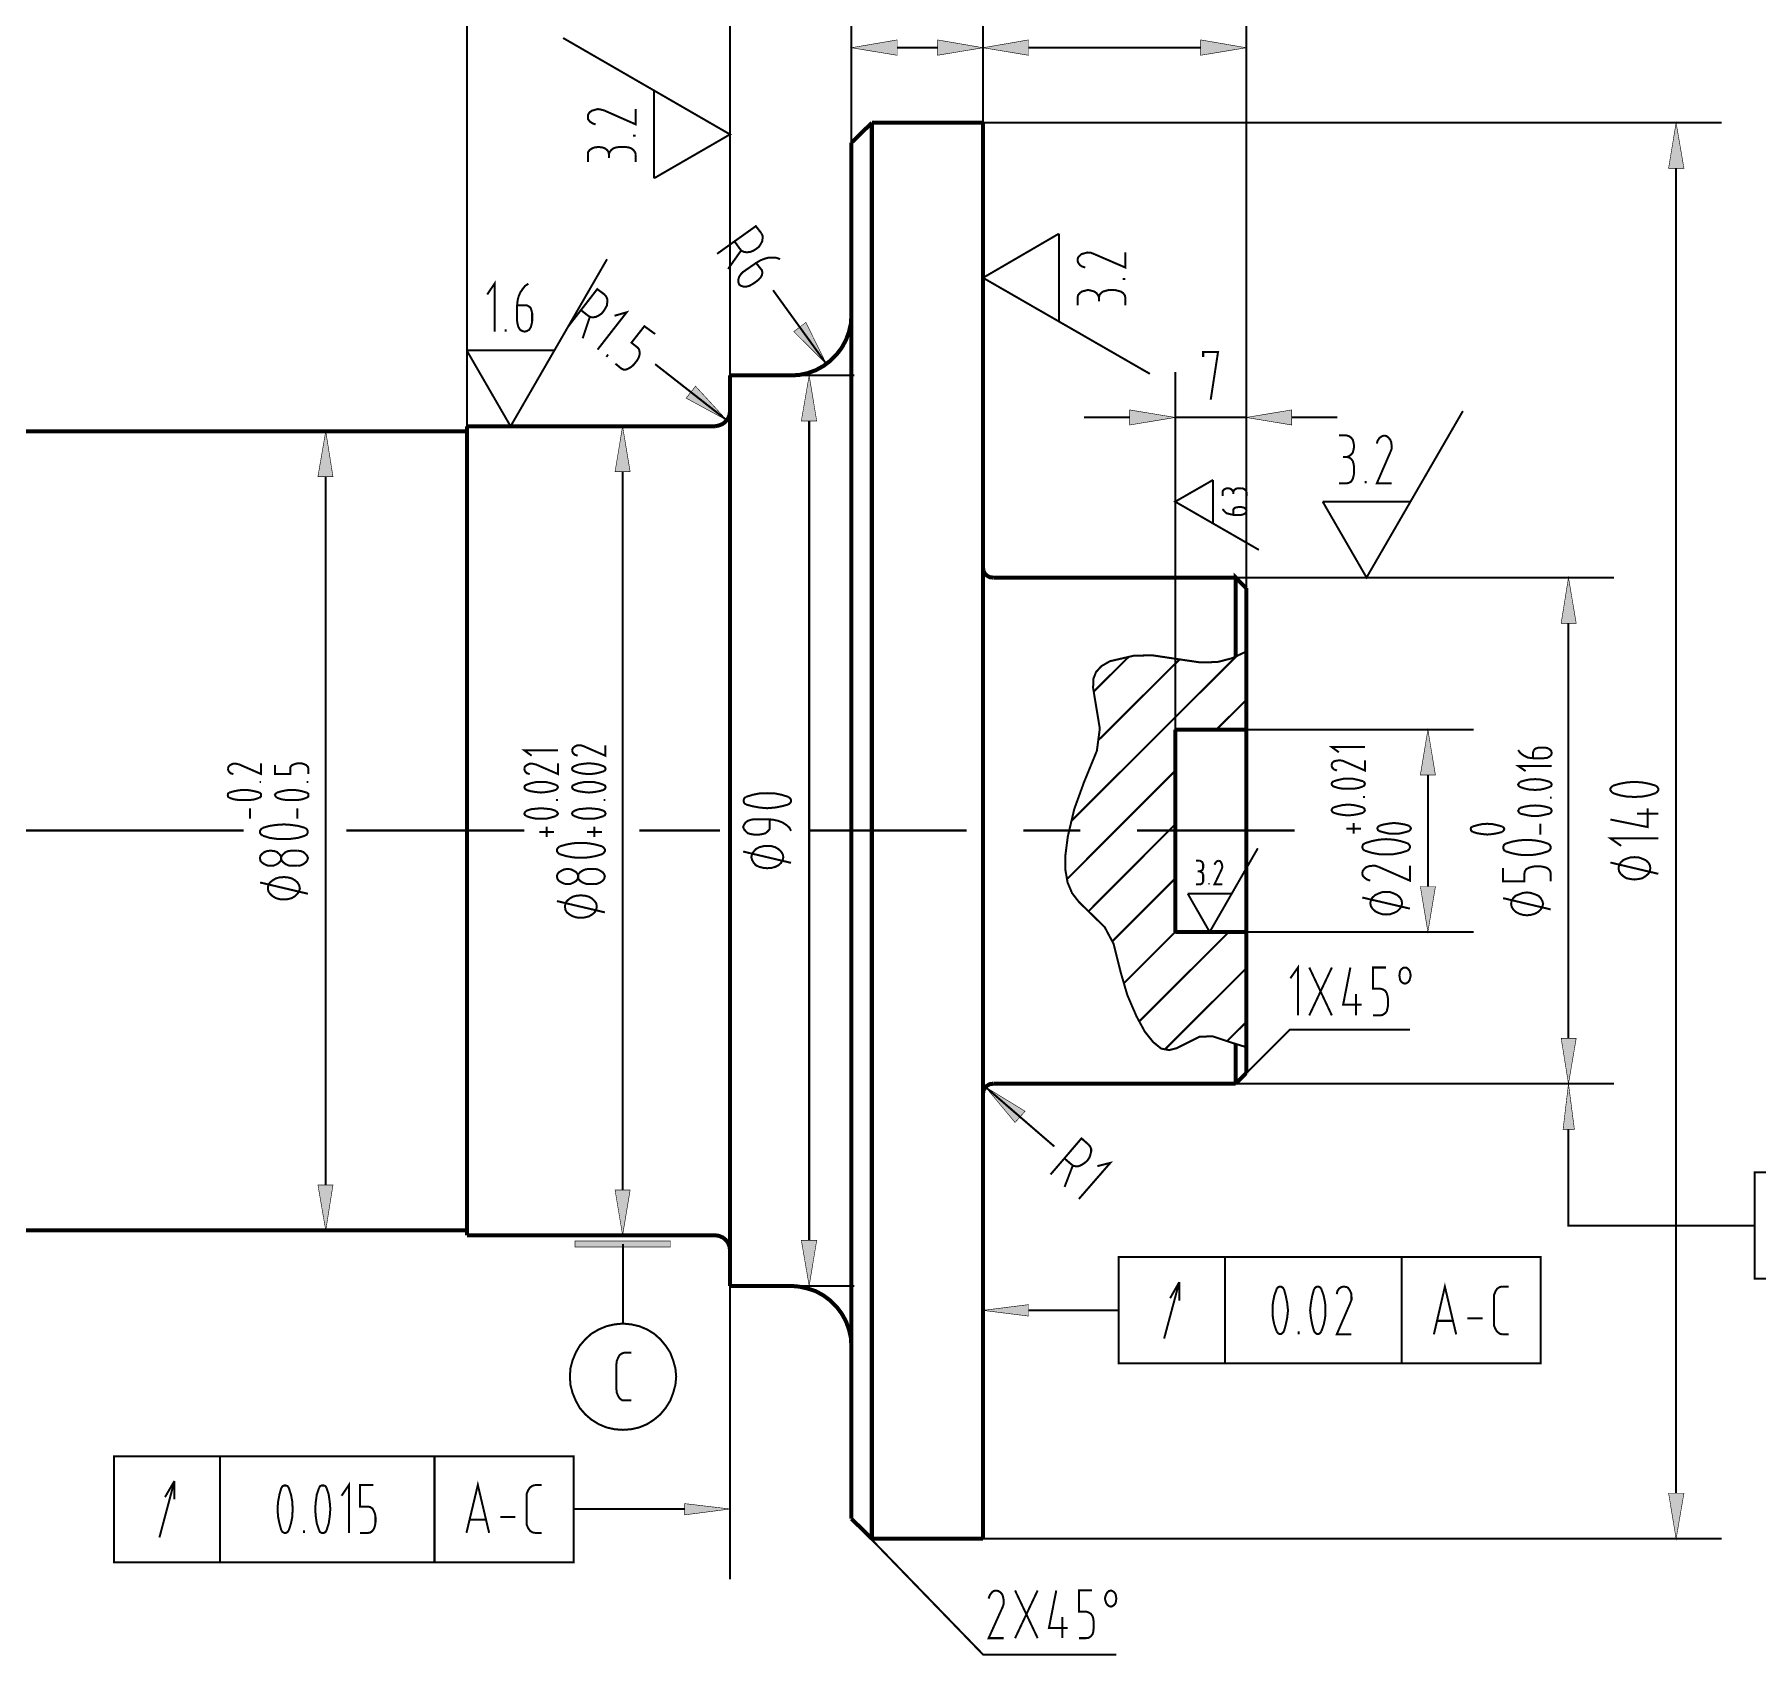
# Model space of a CAD drawing. Header units: millimetres. Extents: x -134 to 1622, y -8 to 444.
# Drawn here: x 276.8 to 446.2, y 201.7 to 361.1 of the extents above; entities that cross this region are included whole.
import ezdxf

# ---------------------------------------------------------------- set-up
doc = ezdxf.new("R2010")
doc.units = ezdxf.units.MM
doc.header["$LTSCALE"] = 0.25
doc.layers.add('H', color=7, linetype='Continuous')
doc.layers.add('P', color=7, linetype='Continuous')

msp = doc.modelspace()

# ---------------------------------------------------------------- hatches: boundary and pattern name
at = {"layer": 'H', "linetype": 'Continuous'}
for points in [[(361.59, 360.5), (361.59, 359.02), (357.12, 359.74), (361.59, 360.5)], [(365.56, 360.5), (365.56, 359.02), (370.03, 359.74), (365.56, 360.5)], [(374.5, 360.5), (374.5, 359.02), (370.03, 359.74), (374.5, 360.5)], [(391.43, 360.5), (391.43, 359.02), (395.9, 359.74), (391.43, 360.5)], [(437.44, 347.91), (438.93, 347.91), (438.16, 352.38), (437.44, 347.91)], [(352.65, 332.72), (351.43, 331.82), (354.63, 328.65), (352.65, 332.72)], [(352.2, 323.04), (353.68, 323.04), (352.96, 327.51), (352.2, 323.04)], [(341.77, 326.48), (340.85, 325.29), (344.87, 323.14), (341.77, 326.48)], [(384.45, 324.15), (384.45, 322.67), (388.92, 323.38), (384.45, 324.15)], [(400.38, 324.15), (400.38, 322.67), (395.9, 323.38), (400.38, 324.15)], [(304.65, 317.59), (306.16, 317.59), (305.42, 322.06), (304.65, 317.59)], [(333.86, 318.09), (335.37, 318.09), (334.6, 322.54), (333.86, 318.09)], [(426.86, 303.17), (428.37, 303.17), (427.6, 307.64), (426.86, 303.17)], [(413.02, 288.25), (414.5, 288.25), (413.79, 292.72), (413.02, 288.25)], [(413.02, 277.29), (414.5, 277.29), (413.79, 272.82), (413.02, 277.29)], [(426.86, 262.37), (428.37, 262.37), (427.6, 257.9), (426.86, 262.37)], [(374.16, 255.2), (373.18, 254.09), (370.29, 257.58), (374.16, 255.2)], [(427.6, 257.9), (428.16, 253.43), (427.05, 253.43), (427.6, 257.9)], [(304.65, 247.95), (306.16, 247.95), (305.42, 243.48), (304.65, 247.95)], [(333.86, 247.45), (335.37, 247.45), (334.6, 243), (333.86, 247.45)], [(329.94, 241.84), (329.94, 242.42), (339.34, 242.42), (339.34, 241.84), (329.94, 241.84)], [(352.2, 242.5), (353.68, 242.5), (352.96, 238), (352.2, 242.5)], [(370.03, 235.59), (374.5, 236.18), (374.5, 235.06), (370.03, 235.59)], [(437.44, 217.63), (438.93, 217.63), (438.16, 213.16), (437.44, 217.63)], [(345.18, 216.07), (340.69, 215.51), (340.69, 216.62), (345.18, 216.07)]]:
    msp.add_hatch(color=256, dxfattribs=at).paths.add_polyline_path(points)

# ---------------------------------------------------------------- linework, layer by layer
at = {"layer": 'P'}
for points, const_width in [([(395.9, 306.63), (395.9, 403.79)], 0.198), ([(395.9, 306.63), (395.9, 388.18)], 0.198), ([(319.31, 322.54), (319.31, 375.66)], 0.198), ([(345.16, 327.54), (345.16, 375.69)], 0.198), ([(345.16, 327.54), (345.16, 375.66)], 0.198), ([(395.9, 306.63), (395.9, 375.69)], 0.198), ([(357.09, 350.42), (357.09, 364.23)], 0.198), ([(370.03, 352.38), (370.03, 364.23)], 0.198), ([(370.03, 352.38), (370.03, 364.23)], 0.198), ([(395.9, 306.63), (395.9, 364.23)], 0.198), ([(337.7, 346.93), (345.16, 351.24), (328.75, 360.72)], 0.198), ([(361.59, 360.53), (361.59, 359.02), (357.09, 359.76), (361.59, 360.53)], 0.057), ([(361.59, 359.76), (365.56, 359.76)], 0.198), ([(365.56, 360.53), (365.56, 359.02), (370.03, 359.76), (365.56, 360.53)], 0.057), ([(374.5, 360.53), (374.5, 359.02), (370.03, 359.76), (374.5, 360.53)], 0.057), ([(374.5, 359.76), (391.43, 359.76)], 0.198), ([(391.43, 360.53), (391.43, 359.02), (395.9, 359.76), (391.43, 360.53)], 0.057), ([(337.7, 346.93), (337.7, 355.53)], 0.198), ([(332.78, 353.6), (332.48, 353.68), (332.17, 353.73), (331.85, 353.65), (331.58, 353.57), (331.35, 353.41), (331.21, 353.18), (331.19, 352.96)], 0.198), ([(331.19, 352.96), (331.21, 352.73), (331.37, 352.51), (331.64, 352.33), (331.95, 352.22)], 0.198), ([(332.78, 353.6), (335.9, 352.22), (335.9, 353.73)], 0.198), ([(359.1, 352.38), (357.09, 350.42)], 0.395), ([(359.1, 213.16), (359.1, 352.38)], 0.395), ([(359.1, 352.38), (370.03, 352.38)], 0.395), ([(370.03, 352.38), (370.03, 213.16)], 0.395), ([(370.03, 352.38), (442.63, 352.38)], 0.198), ([(437.42, 347.91), (438.93, 347.91), (438.16, 352.38), (437.42, 347.91)], 0.057), ([(335.9, 351.11), (335.61, 351.11)], 0.198), ([(357.09, 350.42), (357.09, 215.14)], 0.395), ([(333.25, 349.29), (333.23, 349.5), (333.07, 349.71), (332.86, 349.87), (332.56, 349.97), (332.22, 350), (331.9, 349.97), (331.61, 349.87), (331.37, 349.71), (331.21, 349.5), (331.19, 349.29)], 0.198), ([(331.19, 348.54), (331.19, 349.29)], 0.198), ([(334.31, 350), (333.99, 349.97), (333.7, 349.87), (333.49, 349.71), (333.33, 349.5), (333.25, 349.29)], 0.198), ([(333.25, 349.29), (333.25, 348.92)], 0.198), ([(334.31, 350), (334.84, 350)], 0.198), ([(335.9, 349.29), (335.82, 349.5), (335.66, 349.71), (335.45, 349.87), (335.16, 349.97), (334.84, 350)], 0.198), ([(335.9, 349.29), (335.9, 348.54)], 0.198), ([(438.16, 347.91), (438.16, 217.65)], 0.198), ([(343.89, 339.5), (347.7, 342.22), (348.25, 341.51)], 0.198), ([(346.14, 339.97), (345.61, 340.71)], 0.198), ([(346.14, 339.97), (346.3, 339.79), (346.56, 339.68), (346.82, 339.65), (347.14, 339.68), (347.46, 339.81), (347.72, 339.97), (347.99, 340.18), (348.17, 340.45), (348.33, 340.74), (348.36, 341.03), (348.36, 341.27), (348.25, 341.51)], 0.198), ([(377.49, 341.48), (370.03, 337.14), (386.43, 327.7)], 0.198), ([(377.49, 341.48), (377.49, 332.83)], 0.198), ([(319.28, 330), (323.59, 322.54), (333.07, 338.97)], 0.198), ([(346.24, 339.81), (344.97, 338.01)], 0.198), ([(350.08, 338.97), (349.76, 339.1), (349.39, 339.13), (348.97, 339.13), (348.57, 339.02), (348.15, 338.86), (347.72, 338.6), (346.45, 337.72), (346.24, 337.51), (346.06, 337.25), (345.98, 336.96), (345.98, 336.72), (346.06, 336.48), (346.24, 336.35), (346.51, 336.27), (346.75, 336.27), (347.06, 336.35), (347.35, 336.51), (347.78, 336.8), (347.99, 336.98), (348.17, 337.17), (348.31, 337.43), (348.33, 337.64), (348.31, 337.86), (348.17, 338.04), (347.72, 338.6)], 0.198), ([(380.9, 339.5), (380.64, 339.6), (380.32, 339.63), (380, 339.55), (379.71, 339.47), (379.53, 339.31), (379.37, 339.13), (379.32, 338.89)], 0.198), ([(379.32, 338.89), (379.37, 338.65), (379.53, 338.41), (379.76, 338.25), (380.08, 338.15)], 0.198), ([(380.9, 339.5), (384.02, 338.15), (384.02, 339.63)], 0.198), ([(384.02, 337.01), (383.76, 337.01)], 0.198), ([(322.01, 331.85), (322.01, 336.56), (321.29, 335.5)], 0.198), ([(325.34, 336.56), (325.02, 336.35), (324.79, 336.06), (324.55, 335.71), (324.39, 335.34), (324.28, 334.92), (324.23, 334.44), (324.23, 332.88), (324.28, 332.59), (324.36, 332.3), (324.52, 332.03), (324.76, 331.9), (324.97, 331.85), (325.18, 331.9), (325.42, 332.03), (325.58, 332.3), (325.66, 332.59), (325.71, 332.88), (325.71, 333.41), (325.71, 333.68), (325.63, 333.97), (325.55, 334.2), (325.34, 334.36), (325.16, 334.44), (324.97, 334.44), (324.23, 334.44)], 0.198), ([(329.23, 332.32), (332.11, 336.03), (332.86, 335.47)], 0.198), ([(331.21, 333.41), (331.45, 333.28), (331.69, 333.25), (331.98, 333.3), (332.27, 333.44), (332.54, 333.62), (332.75, 333.89), (332.93, 334.18), (333.07, 334.44), (333.09, 334.76), (333.09, 335.05), (333.01, 335.26), (332.86, 335.47)], 0.198), ([(349.39, 335.92), (354.63, 328.67)], 0.198), ([(381.43, 335.18), (381.35, 335.42), (381.19, 335.63), (380.98, 335.79), (380.69, 335.87), (380.37, 335.95), (380.03, 335.87), (379.74, 335.79), (379.53, 335.63), (379.37, 335.42), (379.32, 335.18)], 0.198), ([(382.44, 335.95), (382.12, 335.87), (381.83, 335.79), (381.62, 335.63), (381.46, 335.42), (381.43, 335.18)], 0.198), ([(382.44, 335.95), (382.97, 335.95)], 0.198), ([(384.02, 335.18), (383.97, 335.42), (383.81, 335.63), (383.57, 335.79), (383.28, 335.87), (382.97, 335.95)], 0.198), ([(331.21, 333.41), (330.5, 333.97)], 0.198), ([(332.14, 330.08), (335, 333.75), (333.81, 333.41)], 0.198), ([(351.14, 327.54), (351.98, 327.59), (352.8, 327.77), (353.6, 328.06), (354.37, 328.49), (355.03, 328.99), (355.64, 329.6), (356.14, 330.26), (356.56, 331.03), (356.85, 331.82), (357.04, 332.64), (357.09, 333.49)], 0.395), ([(379.32, 334.44), (379.32, 335.18)], 0.198), ([(381.43, 335.18), (381.43, 334.84)], 0.198), ([(384.02, 335.18), (384.02, 334.44)], 0.198), ([(323.12, 331.85), (323.12, 332.09)], 0.198), ([(331.37, 333.28), (330.68, 331.19)], 0.198), ([(333.89, 328.7), (334.47, 328.22), (334.68, 328.12), (334.94, 328.12), (335.18, 328.22), (335.45, 328.38), (335.71, 328.62), (336.03, 329.02), (336.19, 329.31), (336.27, 329.6), (336.27, 329.87), (336.21, 330.13), (336.06, 330.29), (335.47, 330.76), (336.74, 332.38), (337.8, 331.61)], 0.198), ([(352.62, 332.75), (351.43, 331.85), (354.63, 328.67), (352.62, 332.75)], 0.057), ([(319.28, 330), (327.88, 330)], 0.198), ([(333.01, 329.36), (333.17, 329.6)], 0.198), ([(337.8, 328.65), (344.84, 323.14)], 0.198), ([(392.41, 325.15), (393.13, 329.84), (391.67, 329.84), (391.67, 329.34)], 0.198), ([(345.16, 327.54), (345.16, 238.03)], 0.395), ([(345.16, 327.54), (351.14, 327.54)], 0.395), ([(351.14, 327.54), (357.38, 327.54)], 0.198), ([(352.17, 323.07), (353.68, 323.07), (352.94, 327.54), (352.17, 323.07)], 0.057), ([(388.92, 292.72), (388.92, 327.88)], 0.198), ([(395.9, 306.63), (395.9, 327.88)], 0.198), ([(341.77, 326.48), (340.85, 325.31), (344.84, 323.14), (341.77, 326.48)], 0.057), ([(343.68, 322.54), (344.05, 322.62), (344.44, 322.77), (344.71, 322.99), (344.97, 323.3), (345.11, 323.65), (345.16, 324.04)], 0.395), ([(384.45, 324.15), (384.45, 322.67), (388.92, 323.41), (384.45, 324.15)], 0.057), ([(400.38, 324.15), (400.38, 322.67), (395.9, 323.41), (400.38, 324.15)], 0.057), ([(403.42, 315.13), (407.73, 307.67), (417.2, 324.04)], 0.198), ([(266.29, 322.06), (319.31, 322.06)], 0.395), ([(305.42, 322.06), (300.95, 322.06)], 0.198), ([(304.65, 317.59), (306.13, 317.59), (305.42, 322.06), (304.65, 317.59)], 0.057), ([(319.31, 322.54), (319.31, 243)], 0.395), ([(319.31, 322.54), (343.68, 322.54)], 0.395), ([(334.6, 322.54), (330.1, 322.54)], 0.198), ([(333.86, 318.09), (335.34, 318.09), (334.6, 322.54), (333.86, 318.09)], 0.057), ([(352.94, 323.07), (352.94, 242.5)], 0.198), ([(384.45, 323.41), (379.95, 323.41)], 0.198), ([(395.9, 323.41), (388.92, 323.41)], 0.198), ([(400.38, 323.41), (404.85, 323.41)], 0.198), ([(405.03, 321.64), (405.77, 321.64)], 0.198), ([(405.77, 319.52), (405.99, 319.6), (406.22, 319.76), (406.38, 319.97), (406.46, 320.26), (406.51, 320.58), (406.46, 320.89), (406.38, 321.21), (406.22, 321.42), (405.99, 321.58), (405.77, 321.64)], 0.198), ([(410.09, 320.05), (408.74, 316.93), (410.19, 316.93)], 0.198), ([(409.45, 321.64), (409.24, 321.56), (409, 321.4), (408.82, 321.13), (408.74, 320.84)], 0.198), ([(410.09, 320.05), (410.19, 320.31), (410.19, 320.63), (410.17, 320.95), (410.06, 321.21), (409.9, 321.42), (409.69, 321.58), (409.45, 321.64)], 0.198), ([(405.77, 319.52), (405.4, 319.52)], 0.198), ([(406.51, 318.49), (406.46, 318.83), (406.38, 319.12), (406.22, 319.33), (405.99, 319.49), (405.77, 319.52)], 0.198), ([(406.51, 318.49), (406.51, 317.96)], 0.198), ([(305.42, 247.95), (305.42, 317.59)], 0.198), ([(334.6, 318.09), (334.6, 247.45)], 0.198), ([(392.65, 317.27), (388.92, 315.13), (397.15, 310.39)], 0.198), ([(392.65, 317.27), (392.65, 312.98)], 0.198), ([(405.77, 316.93), (405.03, 316.93)], 0.198), ([(405.77, 316.93), (405.99, 316.98), (406.22, 317.11), (406.38, 317.38), (406.46, 317.67), (406.51, 317.96)], 0.198), ([(407.63, 316.93), (407.63, 317.16)], 0.198), ([(394.64, 316.08), (394.56, 316.19), (394.48, 316.32), (394.29, 316.42), (394.08, 316.45), (393.89, 316.42), (393.71, 316.32), (393.6, 316.19), (393.58, 316.08)], 0.198), ([(393.58, 315.68), (393.58, 316.08)], 0.198), ([(395.14, 316.45), (394.95, 316.42), (394.77, 316.32), (394.66, 316.19), (394.64, 316.08)], 0.198), ([(394.64, 316.08), (394.64, 315.87)], 0.198), ([(395.14, 316.45), (395.4, 316.45)], 0.198), ([(395.93, 316.08), (395.88, 316.19), (395.77, 316.32), (395.61, 316.42), (395.4, 316.45)], 0.198), ([(395.93, 315.15), (395.8, 315.15)], 0.198), ([(395.93, 316.08), (395.93, 315.68)], 0.198), ([(403.42, 315.13), (412.02, 315.13)], 0.198), ([(393.58, 314.41), (393.74, 314.2), (393.97, 313.99), (394.29, 313.91), (394.64, 313.83), (395.4, 313.83), (395.61, 313.88), (395.77, 313.96), (395.88, 314.07), (395.93, 314.23), (395.88, 314.36), (395.77, 314.49), (395.61, 314.57), (395.4, 314.6), (395.14, 314.6), (394.98, 314.57), (394.82, 314.55), (394.69, 314.44), (394.64, 314.36), (394.64, 314.23), (394.64, 313.83)], 0.198), ([(370.03, 308.65), (370.08, 308.33), (370.21, 308.06), (370.43, 307.85), (370.72, 307.69), (371.03, 307.67)], 0.395), ([(371.03, 307.67), (394.87, 307.67)], 0.395), ([(394.87, 299.86), (394.87, 307.67), (395.9, 306.63)], 0.395), ([(394.87, 307.67), (432.07, 307.67)], 0.198), ([(395.9, 306.63), (395.9, 258.93)], 0.395), ([(426.86, 303.17), (428.34, 303.17), (427.58, 307.67), (426.86, 303.17)], 0.057), ([(427.58, 303.17), (427.58, 262.37)], 0.198), ([(395.9, 300.39), (394.48, 299.73), (393.07, 299.36), (391.35, 299.33), (388.97, 299.68), (386.7, 300.02), (384.87, 299.99), (382.49, 299.44), (381.67, 298.96), (381.14, 298.38), (380.88, 297.72), (380.85, 296.82), (381.51, 292.82), (381.22, 290.63), (379.95, 287.53), (379, 284.91), (378.36, 282.19), (378.13, 280.39), (378.13, 278.91), (378.34, 277.69), (378.79, 276.63), (379.45, 275.78), (381.99, 273.3), (382.86, 271.66), (383.55, 268.9), (384.21, 266.63), (385.11, 264.54), (385.93, 263.03), (386.75, 262), (387.54, 261.36), (388.31, 261.21), (389.05, 261.39), (391.33, 262.53), (392.62, 262.56), (394.53, 261.92), (395.9, 261.5)], 0.198), ([(378.73, 283.75), (388.92, 293.93), (394.95, 299.94)], 0.198), ([(380.9, 296.45), (384.34, 299.86)], 0.198), ([(381.35, 291.66), (388.92, 299.2), (389.37, 299.62)], 0.198), ([(392.97, 292.72), (395.9, 295.63)], 0.198), ([(388.92, 292.72), (388.92, 272.82)], 0.395), ([(395.9, 292.72), (388.92, 292.72)], 0.395), ([(395.9, 292.72), (418.26, 292.72)], 0.198), ([(413.02, 288.25), (414.5, 288.25), (413.76, 292.72), (413.02, 288.25)], 0.057), ([(328.25, 290.68), (324.94, 290.68), (325.66, 290.15)], 0.198), ([(330.74, 291.1), (330.47, 291.18), (330.16, 291.18), (329.89, 291.05), (329.71, 290.89), (329.63, 290.68)], 0.198), ([(329.63, 290.68), (329.71, 290.44), (329.89, 290.26), (330.18, 290.15)], 0.198), ([(330.74, 291.1), (332.91, 290.15), (332.91, 291.18)], 0.198), ([(407.57, 291.02), (404.29, 291.02), (405.01, 290.49)], 0.198), ([(405.4, 289.65), (405.11, 289.7), (404.8, 289.67), (404.53, 289.6), (404.35, 289.44), (404.29, 289.2)], 0.198), ([(405.4, 289.65), (407.57, 288.7), (407.57, 289.7)], 0.198), ([(422.63, 290.71), (422.87, 290.39), (423.21, 290.15), (423.61, 289.96), (424.08, 289.91), (425.19, 289.91), (425.48, 289.94), (425.72, 290.07), (425.88, 290.23), (425.93, 290.42), (425.88, 290.63), (425.72, 290.79), (425.48, 290.92), (425.19, 290.94), (424.82, 290.94), (424.61, 290.94), (424.37, 290.87), (424.22, 290.76), (424.14, 290.6), (424.08, 290.42), (424.08, 289.91)], 0.198), ([(296.9, 289.3), (296.61, 289.36), (296.29, 289.36), (296.02, 289.23), (295.87, 289.09), (295.79, 288.86)], 0.198), ([(295.79, 288.86), (295.87, 288.64), (296.05, 288.43), (296.34, 288.35)], 0.198), ([(296.9, 289.3), (299.07, 288.35), (299.07, 289.41)], 0.198), ([(303.72, 288.35), (303.72, 288.86), (303.67, 289.04), (303.51, 289.23), (303.27, 289.33), (303.01, 289.41), (302.64, 289.41), (302.38, 289.33), (302.11, 289.23), (301.95, 289.04), (301.93, 288.86), (301.93, 288.35), (300.42, 288.35), (300.42, 289.23)], 0.198), ([(326.06, 289.3), (325.76, 289.36), (325.45, 289.36), (325.18, 289.23), (325, 289.09), (324.94, 288.86)], 0.198), ([(324.94, 288.86), (325, 288.64), (325.18, 288.43), (325.47, 288.35)], 0.198), ([(326.06, 289.3), (328.25, 288.35), (328.25, 289.41)], 0.198), ([(329.84, 289.12), (329.68, 289.01), (329.63, 288.86), (329.68, 288.72), (329.84, 288.62)], 0.198), ([(332.75, 289.12), (332.27, 289.28), (331.8, 289.36), (331.29, 289.41), (330.79, 289.36), (330.26, 289.28), (329.84, 289.12)], 0.198), ([(329.84, 288.62), (330.26, 288.48), (330.79, 288.38), (331.29, 288.35), (331.8, 288.38), (332.27, 288.48), (332.75, 288.62)], 0.198), ([(332.75, 288.62), (332.88, 288.72), (332.93, 288.86), (332.88, 289.01), (332.75, 289.12)], 0.198), ([(383.05, 282.8), (388.92, 288.67)], 0.198), ([(404.29, 289.2), (404.35, 288.99), (404.53, 288.8), (404.82, 288.7)], 0.198), ([(407.39, 287.64), (406.91, 287.77), (406.43, 287.88), (405.93, 287.9), (405.43, 287.88), (404.95, 287.77), (404.48, 287.64)], 0.198), ([(413.76, 277.29), (413.76, 288.25)], 0.198), ([(425.93, 289.15), (422.63, 289.15), (423.37, 288.64)], 0.198), ([(425.75, 287.58), (425.27, 287.72), (424.8, 287.82), (424.3, 287.85), (423.77, 287.82), (423.29, 287.72), (422.81, 287.58)], 0.198), ([(295.94, 286.53), (295.81, 286.42), (295.79, 286.29), (295.81, 286.13), (295.94, 286.02)], 0.198), ([(298.91, 286.53), (298.43, 286.66), (297.93, 286.76), (297.4, 286.79), (296.92, 286.76), (296.42, 286.66), (295.94, 286.53)], 0.198), ([(299.07, 287.58), (298.91, 287.58)], 0.198), ([(298.91, 286.02), (299.04, 286.13), (299.07, 286.29), (299.04, 286.42), (298.91, 286.53)], 0.198), ([(300.63, 286.53), (300.5, 286.42), (300.42, 286.29), (300.5, 286.13), (300.63, 286.02)], 0.198), ([(303.54, 286.53), (303.09, 286.66), (302.59, 286.76), (302.08, 286.79), (301.58, 286.76), (301.1, 286.66), (300.63, 286.53)], 0.198), ([(303.72, 287.58), (303.54, 287.58)], 0.198), ([(303.54, 286.02), (303.7, 286.13), (303.72, 286.29), (303.7, 286.42), (303.54, 286.53)], 0.198), ([(325.13, 287.29), (325, 287.21), (324.94, 287.06), (325, 286.92), (325.13, 286.79)], 0.198), ([(328.04, 287.29), (327.56, 287.45), (327.09, 287.56), (326.58, 287.58), (326.08, 287.56), (325.58, 287.45), (325.13, 287.29)], 0.198), ([(325.13, 286.79), (325.58, 286.66), (326.08, 286.58), (326.58, 286.53), (327.09, 286.58), (327.56, 286.66), (328.04, 286.79)], 0.198), ([(328.04, 286.79), (328.17, 286.92), (328.25, 287.06), (328.17, 287.21), (328.04, 287.29)], 0.198), ([(329.84, 287.29), (329.68, 287.21), (329.63, 287.06), (329.68, 286.92), (329.84, 286.79)], 0.198), ([(332.75, 287.29), (332.27, 287.45), (331.8, 287.56), (331.29, 287.58), (330.79, 287.56), (330.26, 287.45), (329.84, 287.29)], 0.198), ([(329.84, 286.79), (330.26, 286.66), (330.79, 286.58), (331.29, 286.53), (331.8, 286.58), (332.27, 286.66), (332.75, 286.79)], 0.198), ([(332.75, 286.79), (332.88, 286.92), (332.93, 287.06), (332.88, 287.21), (332.75, 287.29)], 0.198), ([(350.9, 286.1), (350.24, 286.31), (349.55, 286.45), (348.81, 286.47), (348.1, 286.45), (347.38, 286.31), (346.72, 286.1)], 0.198), ([(404.48, 287.64), (404.35, 287.53), (404.29, 287.4), (404.35, 287.24), (404.48, 287.13)], 0.198), ([(404.48, 287.13), (404.95, 286.98), (405.43, 286.9), (405.93, 286.9), (406.43, 286.9), (406.91, 286.98), (407.39, 287.13)], 0.198), ([(407.39, 287.13), (407.52, 287.24), (407.57, 287.4), (407.52, 287.53), (407.39, 287.64)], 0.198), ([(422.81, 287.58), (422.71, 287.45), (422.63, 287.32), (422.71, 287.16), (422.81, 287.08)], 0.198), ([(422.81, 287.08), (423.29, 286.92), (423.77, 286.82), (424.3, 286.79), (424.8, 286.82), (425.27, 286.92), (425.75, 287.08)], 0.198), ([(425.75, 287.08), (425.88, 287.16), (425.93, 287.32), (425.88, 287.45), (425.75, 287.58)], 0.198), ([(431.97, 287.21), (431.81, 287.08), (431.7, 286.92), (431.7, 286.76), (431.81, 286.61), (431.97, 286.47)], 0.198), ([(436.15, 287.21), (435.49, 287.4), (434.8, 287.53), (434.06, 287.58), (433.34, 287.53), (432.63, 287.4), (431.97, 287.21)], 0.198), ([(431.97, 286.47), (432.63, 286.26), (433.34, 286.13), (434.06, 286.1), (434.8, 286.13), (435.49, 286.26), (436.15, 286.47)], 0.198), ([(436.15, 286.47), (436.31, 286.61), (436.41, 286.76), (436.41, 286.92), (436.31, 287.08), (436.15, 287.21)], 0.198), ([(295.94, 286.02), (296.42, 285.86), (296.92, 285.79), (297.4, 285.79), (297.93, 285.79), (298.43, 285.86), (298.91, 286.02)], 0.198), ([(297.98, 283.96), (297.98, 284.99)], 0.198), ([(300.63, 286.02), (301.1, 285.86), (301.58, 285.79), (302.08, 285.79), (302.59, 285.79), (303.09, 285.86), (303.54, 286.02)], 0.198), ([(302.64, 283.96), (302.64, 284.99)], 0.198), ([(325.13, 284.73), (325, 284.6), (324.94, 284.46), (325, 284.33), (325.13, 284.22)], 0.198), ([(328.04, 284.73), (327.56, 284.89), (327.09, 284.94), (326.58, 284.99), (326.08, 284.94), (325.58, 284.89), (325.13, 284.73)], 0.198), ([(328.25, 285.79), (328.04, 285.79)], 0.198), ([(328.04, 284.22), (328.17, 284.33), (328.25, 284.46), (328.17, 284.6), (328.04, 284.73)], 0.198), ([(329.84, 284.73), (329.68, 284.6), (329.63, 284.46), (329.68, 284.33), (329.84, 284.22)], 0.198), ([(332.75, 284.73), (332.27, 284.89), (331.8, 284.94), (331.29, 284.99), (330.79, 284.94), (330.26, 284.89), (329.84, 284.73)], 0.198), ([(332.91, 285.79), (332.75, 285.79)], 0.198), ([(332.75, 284.22), (332.88, 284.33), (332.93, 284.46), (332.88, 284.6), (332.75, 284.73)], 0.198), ([(346.72, 286.1), (346.56, 285.97), (346.51, 285.81), (346.51, 285.65), (346.56, 285.49), (346.72, 285.36)], 0.198), ([(346.72, 285.36), (347.38, 285.18), (348.1, 285.05), (348.81, 284.99), (349.55, 285.05), (350.24, 285.18), (350.9, 285.36)], 0.198), ([(350.9, 285.36), (351.06, 285.49), (351.16, 285.65), (351.16, 285.81), (351.06, 285.97), (350.9, 286.1)], 0.198), ([(404.48, 285.07), (404.35, 284.94), (404.29, 284.78), (404.35, 284.67), (404.48, 284.54)], 0.198), ([(407.39, 285.07), (406.91, 285.2), (406.43, 285.31), (405.93, 285.34), (405.43, 285.31), (404.95, 285.2), (404.48, 285.07)], 0.198), ([(404.48, 284.54), (404.95, 284.41), (405.43, 284.33), (405.93, 284.28), (406.43, 284.33), (406.91, 284.41), (407.39, 284.54)], 0.198), ([(407.57, 286.1), (407.39, 286.1)], 0.198), ([(407.39, 284.54), (407.52, 284.67), (407.57, 284.78), (407.52, 284.94), (407.39, 285.07)], 0.198), ([(422.81, 285.02), (422.71, 284.89), (422.63, 284.73), (422.71, 284.6), (422.81, 284.46)], 0.198), ([(425.75, 285.02), (425.27, 285.15), (424.8, 285.23), (424.3, 285.26), (423.77, 285.23), (423.29, 285.15), (422.81, 285.02)], 0.198), ([(422.81, 284.46), (423.29, 284.36), (423.77, 284.25), (424.3, 284.22), (424.8, 284.25), (425.27, 284.36), (425.75, 284.46)], 0.198), ([(425.93, 286.02), (425.75, 286.02)], 0.198), ([(425.75, 284.46), (425.88, 284.6), (425.93, 284.73), (425.88, 284.89), (425.75, 285.02)], 0.198), ([(431.7, 283.88), (435.35, 283.14), (435.35, 284.99)], 0.198), ([(257.32, 282.8), (297.35, 282.8)], 0.198), ([(299.23, 283.06), (299.07, 282.93), (298.96, 282.77), (298.96, 282.56), (299.07, 282.4), (299.23, 282.29)], 0.198), ([(303.38, 283.06), (302.72, 283.25), (302, 283.35), (301.32, 283.4), (300.57, 283.35), (299.89, 283.25), (299.23, 283.06)], 0.198), ([(303.38, 282.29), (303.56, 282.4), (303.64, 282.56), (303.64, 282.77), (303.56, 282.93), (303.38, 283.06)], 0.198), ([(307.45, 282.8), (324.94, 282.8)], 0.198), ([(325.13, 284.22), (325.58, 284.07), (326.08, 283.96), (326.58, 283.96), (327.09, 283.96), (327.56, 284.07), (328.04, 284.22)], 0.198), ([(327.14, 282.16), (327.14, 283.17)], 0.198), ([(329.84, 284.22), (330.26, 284.07), (330.79, 283.96), (331.29, 283.96), (331.8, 283.96), (332.27, 284.07), (332.75, 284.22)], 0.198), ([(331.82, 282.16), (331.82, 283.17)], 0.198), ([(336.24, 282.8), (344.18, 282.8)], 0.198), ([(351.16, 282.77), (350.98, 283.09), (350.69, 283.35), (350.32, 283.59), (349.89, 283.75), (349.44, 283.85), (348.94, 283.91), (347.51, 283.91), (347.2, 283.85), (346.9, 283.75), (346.69, 283.59), (346.53, 283.35), (346.45, 283.14), (346.53, 282.93), (346.69, 282.74), (346.9, 282.53), (347.2, 282.45), (347.51, 282.4), (348.04, 282.4), (348.36, 282.45), (348.65, 282.53), (348.89, 282.74), (349.05, 282.93), (349.07, 283.14), (349.07, 283.91)], 0.198), ([(352.94, 282.8), (368.41, 282.8)], 0.198), ([(374, 282.8), (379.58, 282.8)], 0.198), ([(378.28, 278.01), (383.05, 282.8)], 0.198), ([(380.4, 274.86), (388.31, 282.8), (388.92, 283.4)], 0.198), ([(385.16, 282.8), (400.67, 282.8)], 0.198), ([(407.2, 282.98), (405.75, 282.98)], 0.198), ([(406.46, 282.48), (406.46, 283.54)], 0.198), ([(408.98, 283.27), (408.84, 283.14), (408.79, 283.01), (408.84, 282.85), (408.98, 282.74)], 0.198), ([(411.91, 283.27), (411.44, 283.4), (410.96, 283.48), (410.43, 283.54), (409.93, 283.48), (409.45, 283.4), (408.98, 283.27)], 0.198), ([(411.91, 282.74), (412.02, 282.85), (412.1, 283.01), (412.02, 283.14), (411.91, 283.27)], 0.198), ([(418.16, 283.19), (418, 283.09), (417.97, 282.95), (418, 282.8), (418.16, 282.66)], 0.198), ([(421.07, 283.19), (420.59, 283.32), (420.11, 283.43), (419.61, 283.46), (419.11, 283.43), (418.61, 283.32), (418.16, 283.19)], 0.198), ([(421.07, 282.66), (421.2, 282.8), (421.28, 282.95), (421.2, 283.09), (421.07, 283.19)], 0.198), ([(424.82, 282.4), (424.82, 283.46)], 0.198), ([(434.32, 284.44), (436.41, 284.44)], 0.198), ([(299.23, 282.29), (299.89, 282.08), (300.57, 281.98), (301.32, 281.95), (302, 281.98), (302.72, 282.08), (303.38, 282.29)], 0.198), ([(327.85, 282.66), (326.4, 282.66)], 0.198), ([(328.41, 281.24), (328.25, 281.1), (328.14, 280.94), (328.14, 280.76), (328.25, 280.6), (328.41, 280.47)], 0.198), ([(332.59, 281.24), (331.93, 281.42), (331.21, 281.55), (330.5, 281.58), (329.76, 281.55), (329.07, 281.42), (328.41, 281.24)], 0.198), ([(332.56, 282.66), (331.11, 282.66)], 0.198), ([(332.59, 280.47), (332.75, 280.6), (332.86, 280.76), (332.86, 280.94), (332.75, 281.1), (332.59, 281.24)], 0.198), ([(348.81, 281.29), (348.44, 281.26), (348.04, 281.16), (347.7, 280.97), (347.49, 280.73), (347.33, 280.47), (347.25, 280.18), (347.33, 279.91), (347.49, 279.62), (347.7, 279.38), (348.04, 279.22), (348.44, 279.12), (348.81, 279.09), (349.23, 279.12), (349.6, 279.22), (349.92, 279.38), (350.18, 279.62), (350.34, 279.91), (350.4, 280.18), (350.34, 280.47), (350.18, 280.73), (349.92, 280.97), (349.6, 281.16), (349.23, 281.26), (348.81, 281.29)], 0.198), ([(407.57, 281.55), (407.39, 281.42), (407.33, 281.26), (407.33, 281.1), (407.39, 280.94), (407.57, 280.81)], 0.198), ([(411.75, 281.55), (411.07, 281.76), (410.38, 281.9), (409.64, 281.95), (408.95, 281.9), (408.26, 281.76), (407.57, 281.55)], 0.198), ([(408.98, 282.74), (409.45, 282.61), (409.93, 282.5), (410.43, 282.48), (410.96, 282.5), (411.44, 282.61), (411.91, 282.74)], 0.198), ([(411.75, 280.81), (411.91, 280.94), (411.99, 281.1), (411.99, 281.26), (411.91, 281.42), (411.75, 281.55)], 0.198), ([(418.16, 282.66), (418.61, 282.53), (419.11, 282.45), (419.61, 282.4), (420.11, 282.45), (420.59, 282.53), (421.07, 282.66)], 0.198), ([(421.38, 281.5), (421.23, 281.37), (421.17, 281.21), (421.17, 281.05), (421.23, 280.89), (421.38, 280.76)], 0.198), ([(425.59, 281.5), (424.93, 281.71), (424.22, 281.84), (423.5, 281.87), (422.79, 281.84), (422.07, 281.71), (421.38, 281.5)], 0.198), ([(425.59, 280.76), (425.75, 280.89), (425.83, 281.05), (425.83, 281.21), (425.75, 281.37), (425.59, 281.5)], 0.198), ([(436.41, 282.03), (431.7, 282.03), (432.76, 281.29)], 0.198), ([(299.99, 280.81), (299.68, 280.79), (299.39, 280.68), (299.15, 280.49), (298.99, 280.31), (298.96, 280.1), (298.99, 279.83), (299.15, 279.65), (299.39, 279.49), (299.68, 279.36), (299.99, 279.33), (300.34, 279.36), (300.63, 279.49), (300.84, 279.65), (301, 279.83), (301.02, 280.1), (301, 280.31), (300.84, 280.49), (300.63, 280.68), (300.34, 280.79), (299.99, 280.81)], 0.198), ([(302.08, 280.81), (301.77, 280.79), (301.48, 280.68), (301.26, 280.49), (301.1, 280.31), (301.02, 280.1), (301.1, 279.83), (301.26, 279.65), (301.48, 279.49), (301.77, 279.36), (302.08, 279.33)], 0.198), ([(302.08, 280.81), (302.61, 280.81)], 0.198), ([(302.61, 279.33), (302.93, 279.36), (303.22, 279.49), (303.43, 279.65), (303.59, 279.83), (303.67, 280.1), (303.59, 280.31), (303.43, 280.49), (303.22, 280.68), (302.93, 280.79), (302.61, 280.81)], 0.198), ([(328.41, 280.47), (329.07, 280.28), (329.76, 280.15), (330.5, 280.12), (331.21, 280.15), (331.93, 280.28), (332.59, 280.47)], 0.198), ([(351.16, 279.62), (346.45, 280.73)], 0.198), ([(390.16, 276.58), (392.31, 272.82), (397.04, 281.05)], 0.198), ([(390.96, 279.83), (391.33, 279.83)], 0.198), ([(391.33, 278.8), (391.46, 278.83), (391.59, 278.91), (391.67, 279.12), (391.67, 279.3), (391.67, 279.49), (391.59, 279.67), (391.46, 279.78), (391.33, 279.83)], 0.198), ([(393.18, 279.83), (393.02, 279.78), (392.89, 279.65), (392.78, 279.44)], 0.198), ([(393.5, 279.01), (393.55, 279.22), (393.52, 279.46), (393.44, 279.65), (393.34, 279.78), (393.18, 279.83)], 0.198), ([(407.57, 280.81), (408.26, 280.6), (408.95, 280.47), (409.64, 280.44), (410.38, 280.47), (411.07, 280.6), (411.75, 280.81)], 0.198), ([(421.38, 280.76), (422.07, 280.55), (422.79, 280.41), (423.5, 280.39), (424.22, 280.41), (424.93, 280.55), (425.59, 280.76)], 0.198), ([(436.41, 278.54), (431.7, 279.65)], 0.198), ([(434.06, 280.18), (433.66, 280.15), (433.26, 280.02), (432.95, 279.88), (432.71, 279.65), (432.55, 279.36), (432.5, 279.09), (432.55, 278.8), (432.71, 278.54), (432.95, 278.32), (433.26, 278.11), (433.66, 278.03), (434.06, 277.98), (434.48, 278.03), (434.85, 278.11), (435.17, 278.32), (435.43, 278.54), (435.59, 278.8), (435.62, 279.09), (435.59, 279.36), (435.43, 279.65), (435.17, 279.88), (434.85, 280.02), (434.48, 280.15), (434.06, 280.18)], 0.198), ([(303.67, 276.58), (298.96, 277.69)], 0.198), ([(301.32, 278.22), (300.89, 278.19), (300.52, 278.09), (300.2, 277.9), (299.94, 277.69), (299.78, 277.43), (299.73, 277.11), (299.78, 276.82), (299.94, 276.58), (300.2, 276.34), (300.52, 276.15), (300.89, 276.05), (301.32, 276.02), (301.69, 276.05), (302.08, 276.15), (302.4, 276.34), (302.64, 276.58), (302.8, 276.82), (302.88, 277.11), (302.8, 277.43), (302.64, 277.69), (302.4, 277.9), (302.08, 278.09), (301.69, 278.19), (301.32, 278.22)], 0.198), ([(302.61, 279.33), (302.08, 279.33)], 0.198), ([(329.2, 279.01), (328.89, 278.99), (328.6, 278.85), (328.33, 278.69), (328.2, 278.51), (328.14, 278.3), (328.2, 278.03), (328.33, 277.85), (328.6, 277.69), (328.89, 277.56), (329.2, 277.53), (329.52, 277.56), (329.79, 277.69), (330.05, 277.85), (330.18, 278.03), (330.23, 278.3), (330.18, 278.51), (330.05, 278.69), (329.79, 278.85), (329.52, 278.99), (329.2, 279.01)], 0.198), ([(331.29, 279.01), (330.98, 278.99), (330.66, 278.85), (330.42, 278.69), (330.26, 278.51), (330.23, 278.3), (330.26, 278.03), (330.42, 277.85), (330.66, 277.69), (330.98, 277.56), (331.29, 277.53)], 0.198), ([(331.29, 279.01), (331.8, 279.01)], 0.198), ([(331.8, 277.53), (332.11, 277.56), (332.4, 277.69), (332.64, 277.85), (332.78, 278.03), (332.86, 278.3), (332.78, 278.51), (332.64, 278.69), (332.4, 278.85), (332.11, 278.99), (331.8, 279.01)], 0.198), ([(382.73, 271.89), (388.92, 278.09)], 0.198), ([(391.33, 278.8), (391.14, 278.8)], 0.198), ([(391.67, 278.24), (391.67, 278.43), (391.59, 278.64), (391.46, 278.72), (391.33, 278.8)], 0.198), ([(391.33, 277.5), (391.46, 277.53), (391.59, 277.61), (391.67, 277.8), (391.67, 278.01)], 0.198), ([(391.67, 278.24), (391.67, 278.01)], 0.198), ([(393.5, 279.01), (392.78, 277.5), (393.55, 277.5)], 0.198), ([(408.92, 279.22), (408.61, 279.33), (408.31, 279.33), (408, 279.3), (407.7, 279.2), (407.49, 279.01), (407.36, 278.83), (407.31, 278.59)], 0.198), ([(407.31, 278.59), (407.36, 278.35), (407.52, 278.17), (407.78, 277.98), (408.1, 277.87)], 0.198), ([(408.92, 279.22), (411.99, 277.87), (411.99, 279.33)], 0.198), ([(425.83, 277.8), (425.83, 278.54), (425.8, 278.77), (425.64, 278.99), (425.43, 279.14), (425.14, 279.22), (424.8, 279.28), (424.3, 279.28), (423.98, 279.22), (423.69, 279.14), (423.42, 278.99), (423.29, 278.77), (423.24, 278.54), (423.24, 277.8), (421.15, 277.8), (421.15, 279.12)], 0.198), ([(330.5, 276.42), (330.08, 276.39), (329.71, 276.29), (329.39, 276.1), (329.12, 275.86), (328.97, 275.63), (328.94, 275.33), (328.97, 275.02), (329.12, 274.75), (329.39, 274.54), (329.71, 274.36), (330.08, 274.25), (330.5, 274.22), (330.9, 274.25), (331.29, 274.36), (331.61, 274.54), (331.85, 274.75), (332.01, 275.02), (332.06, 275.33), (332.01, 275.63), (331.85, 275.86), (331.61, 276.1), (331.29, 276.29), (330.9, 276.39), (330.5, 276.42)], 0.198), ([(331.8, 277.53), (331.29, 277.53)], 0.198), ([(390.16, 276.58), (394.45, 276.58)], 0.198), ([(391.33, 277.5), (390.96, 277.5)], 0.198), ([(392.25, 277.5), (392.25, 277.61)], 0.198), ([(411.99, 275.12), (407.31, 276.21)], 0.198), ([(409.64, 276.76), (409.27, 276.74), (408.9, 276.6), (408.58, 276.45), (408.31, 276.21), (408.16, 275.94), (408.1, 275.65), (408.16, 275.36), (408.31, 275.12), (408.58, 274.86), (408.9, 274.7), (409.27, 274.57), (409.64, 274.54), (410.06, 274.57), (410.43, 274.7), (410.75, 274.86), (411.01, 275.12), (411.17, 275.36), (411.22, 275.65), (411.17, 275.94), (411.01, 276.21), (410.75, 276.45), (410.43, 276.6), (410.06, 276.74), (409.64, 276.76)], 0.198), ([(413.02, 277.29), (414.5, 277.29), (413.76, 272.82), (413.02, 277.29)], 0.057), ([(425.83, 275.04), (421.15, 276.15)], 0.198), ([(423.5, 276.71), (423.08, 276.66), (422.73, 276.52), (422.39, 276.39), (422.15, 276.15), (421.99, 275.86), (421.94, 275.6), (421.99, 275.31), (422.15, 275.04), (422.39, 274.8), (422.73, 274.62), (423.08, 274.51), (423.5, 274.46), (423.9, 274.51), (424.3, 274.62), (424.61, 274.8), (424.85, 275.04), (425.01, 275.31), (425.09, 275.6), (425.01, 275.86), (424.85, 276.15), (424.61, 276.39), (424.3, 276.52), (423.9, 276.66), (423.5, 276.71)], 0.198), ([(332.86, 274.75), (328.14, 275.86)], 0.198), ([(383.87, 267.77), (388.92, 272.82)], 0.198), ([(385.4, 264.04), (394.19, 272.82)], 0.198), ([(395.9, 272.82), (388.92, 272.82)], 0.395), ([(395.9, 272.82), (418.26, 272.82)], 0.198), ([(387.94, 261.31), (395.9, 269.25)], 0.198), ([(400.99, 264.62), (400.99, 269.33), (400.24, 268.27)], 0.198), ([(402.1, 269.33), (404.32, 264.62)], 0.198), ([(404.32, 269.33), (402.1, 264.62)], 0.198), ([(406.14, 269.33), (405.43, 265.68), (407.25, 265.68)], 0.198), ([(408.37, 264.62), (409.11, 264.62), (409.32, 264.67), (409.56, 264.83), (409.72, 265.04), (409.8, 265.36), (409.85, 265.68), (409.85, 266.18), (409.8, 266.5), (409.72, 266.79), (409.56, 267.05), (409.32, 267.18), (409.11, 267.24), (408.37, 267.24), (408.37, 269.33), (409.64, 269.33)], 0.198), ([(412.07, 268.53), (412.02, 268.8), (411.96, 269.01), (411.83, 269.17), (411.67, 269.3), (411.51, 269.33), (411.33, 269.3), (411.17, 269.17), (411.04, 269.01), (410.99, 268.8), (410.96, 268.53), (410.99, 268.32), (411.04, 268.08), (411.17, 267.9), (411.33, 267.79), (411.51, 267.74), (411.67, 267.79), (411.83, 267.9), (411.96, 268.08), (412.02, 268.32), (412.07, 268.53)], 0.198), ([(406.7, 266.74), (406.7, 264.62)], 0.198), ([(394.03, 262.11), (395.9, 263.96)], 0.198), ([(395.9, 258.93), (400.19, 263.22), (411.99, 263.22)], 0.198), ([(394.87, 257.9), (394.87, 261.76)], 0.395), ([(426.86, 262.37), (428.34, 262.37), (427.58, 257.9), (426.86, 262.37)], 0.057), ([(371.03, 257.9), (370.72, 257.87), (370.43, 257.71), (370.21, 257.48), (370.08, 257.24), (370.03, 256.92)], 0.395), ([(374.16, 255.2), (373.18, 254.09), (370.27, 257.58), (374.16, 255.2)], 0.057), ([(377.04, 251.73), (370.27, 257.58)], 0.198), ([(371.03, 257.9), (394.87, 257.9)], 0.395), ([(394.87, 257.9), (395.9, 258.93)], 0.395), ([(394.87, 257.9), (432.07, 257.9)], 0.198), ([(427.58, 257.9), (428.16, 253.43), (427.05, 253.43), (427.58, 257.9)], 0.057), ([(376.67, 248.98), (379.71, 252.53), (380.4, 251.92)], 0.198), ([(427.58, 253.43), (427.58, 243.95), (445.88, 243.95)], 0.198), ([(378.73, 249.96), (378.92, 249.83), (379.16, 249.78), (379.45, 249.8), (379.74, 249.93), (380.03, 250.12), (380.27, 250.33), (380.48, 250.62), (380.58, 250.91), (380.66, 251.23), (380.66, 251.5), (380.56, 251.73), (380.4, 251.92)], 0.198), ([(378.73, 249.96), (378.02, 250.57)], 0.198), ([(378.84, 249.83), (378.05, 247.76)], 0.198), ([(379.45, 246.57), (382.54, 250.12), (381.27, 249.8)], 0.198), ([(445.88, 238.74), (445.88, 249.19), (456.31, 249.19), (456.31, 238.74), (445.88, 238.74)], 0.198), ([(304.65, 247.95), (306.13, 247.95), (305.42, 243.48), (304.65, 247.95)], 0.057), ([(333.86, 247.45), (335.34, 247.45), (334.6, 243), (333.86, 247.45)], 0.057), ([(266.29, 243.48), (319.31, 243.48)], 0.395), ([(305.42, 243.48), (300.95, 243.48)], 0.198), ([(345.16, 241.52), (345.11, 241.89), (344.97, 242.26), (344.71, 242.58), (344.44, 242.79), (344.05, 242.95), (343.68, 243), (319.31, 243)], 0.395), ([(329.92, 241.84), (329.92, 242.45), (339.31, 242.45), (339.31, 241.84), (329.92, 241.84)], 0.057), ([(334.6, 243), (330.1, 243)], 0.198), ([(334.63, 242.16), (334.63, 234.32)], 0.198), ([(352.17, 242.5), (353.68, 242.5), (352.94, 238.03), (352.17, 242.5)], 0.057), ([(383.36, 230.41), (383.36, 240.86), (393.82, 240.86), (393.82, 230.41), (383.36, 230.41)], 0.198), ([(393.82, 230.41), (411.17, 230.41), (411.17, 240.86), (393.82, 240.86)], 0.198), ([(411.17, 230.41), (424.85, 230.41), (424.85, 240.86), (411.17, 240.86)], 0.198), ([(345.16, 238.03), (351.14, 238.03)], 0.395), ([(345.16, 238.03), (345.16, 209.16)], 0.198), ([(357.09, 232.05), (357.04, 232.92), (356.85, 233.74), (356.56, 234.54), (356.14, 235.3), (355.64, 235.96), (355.03, 236.57), (354.37, 237.07), (353.6, 237.5), (352.8, 237.76), (351.98, 237.95), (351.14, 238.03)], 0.395), ([(351.14, 238.03), (357.38, 238.03)], 0.198), ([(389.32, 238.4), (387.83, 232.84)], 0.198), ([(389.32, 238.4), (388.42, 236.81)], 0.198), ([(389.32, 238.4), (389.32, 236.57)], 0.198), ([(398.89, 237.71), (398.66, 237.05), (398.52, 236.33), (398.5, 235.62), (398.52, 234.91), (398.66, 234.22), (398.89, 233.56)], 0.198), ([(399.61, 237.71), (399.48, 237.87), (399.32, 237.95), (399.16, 237.95), (399, 237.87), (398.89, 237.71)], 0.198), ([(399.61, 233.56), (399.79, 234.22), (399.93, 234.91), (400.01, 235.62), (399.93, 236.33), (399.79, 237.05), (399.61, 237.71)], 0.198), ([(402.57, 237.71), (402.39, 237.05), (402.26, 236.33), (402.18, 235.62), (402.26, 234.91), (402.39, 234.22), (402.57, 233.56)], 0.198), ([(403.29, 237.71), (403.18, 237.87), (403.02, 237.95), (402.86, 237.95), (402.7, 237.87), (402.57, 237.71)], 0.198), ([(403.29, 233.56), (403.52, 234.22), (403.66, 234.91), (403.68, 235.62), (403.66, 236.33), (403.52, 237.05), (403.29, 237.71)], 0.198), ([(405.51, 237.95), (405.27, 237.92), (405.03, 237.76), (404.87, 237.53), (404.8, 237.21)], 0.198), ([(406.14, 236.36), (406.25, 236.65), (406.25, 236.97), (406.22, 237.29), (406.09, 237.58), (405.93, 237.82), (405.75, 237.92), (405.51, 237.95)], 0.198), ([(414.35, 233.26), (415.43, 237.95), (416.54, 233.26)], 0.198), ([(421.07, 237.95), (420.83, 237.92), (420.56, 237.74), (420.41, 237.5), (420.27, 237.15), (420.25, 236.78)], 0.198), ([(421.07, 237.95), (421.7, 237.95)], 0.198), ([(370.03, 235.62), (374.5, 236.18), (374.5, 235.06), (370.03, 235.62)], 0.057), ([(374.5, 235.62), (383.36, 235.62)], 0.198), ([(406.14, 236.36), (404.8, 233.26), (406.25, 233.26)], 0.198), ([(420.25, 234.43), (420.25, 236.78)], 0.198), ([(339.87, 229.11), (339.79, 229.91), (339.57, 230.7), (339.28, 231.47), (338.83, 232.15), (338.3, 232.79), (337.7, 233.32), (337.01, 233.74), (336.24, 234.06), (335.45, 234.24), (334.63, 234.32), (333.81, 234.24), (333.01, 234.06), (332.25, 233.74), (331.53, 233.32), (330.95, 232.79), (330.39, 232.15), (330, 231.47), (329.68, 230.7), (329.47, 229.91), (329.42, 229.11), (329.47, 228.29), (329.68, 227.5), (330, 226.73), (330.39, 226.02), (330.95, 225.38), (331.53, 224.88), (332.25, 224.43), (333.01, 224.11), (333.81, 223.93), (334.63, 223.87), (335.45, 223.93), (336.24, 224.11), (337.01, 224.43), (337.7, 224.88), (338.3, 225.38), (338.83, 226.02), (339.28, 226.73), (339.57, 227.5), (339.79, 228.29), (339.87, 229.11)], 0.198), ([(416.23, 234.59), (414.66, 234.59)], 0.198), ([(417.65, 234.85), (419.13, 234.85)], 0.198), ([(420.25, 234.43), (420.27, 234.09), (420.41, 233.77), (420.56, 233.53), (420.83, 233.32), (421.07, 233.26)], 0.198), ([(398.89, 233.56), (399, 233.4), (399.16, 233.29), (399.32, 233.29), (399.48, 233.4), (399.61, 233.56)], 0.198), ([(401.06, 233.26), (401.06, 233.56)], 0.198), ([(402.57, 233.56), (402.7, 233.4), (402.86, 233.29), (403.02, 233.29), (403.18, 233.4), (403.29, 233.56)], 0.198), ([(421.7, 233.26), (421.07, 233.26)], 0.198), ([(334.81, 231.47), (334.55, 231.39), (334.31, 231.23), (334.15, 230.94), (334.02, 230.62), (333.99, 230.28)], 0.198), ([(333.99, 227.92), (333.99, 230.28)], 0.198), ([(334.81, 231.47), (335.45, 231.47)], 0.198), ([(333.99, 227.92), (334.02, 227.55), (334.15, 227.23), (334.31, 226.97), (334.55, 226.78), (334.81, 226.76)], 0.198), ([(335.45, 226.76), (334.81, 226.76)], 0.198), ([(284.59, 210.85), (284.59, 221.28), (295.02, 221.28), (295.02, 210.85), (284.59, 210.85)], 0.198), ([(295.02, 210.85), (316.11, 210.85), (316.11, 221.28), (295.02, 221.28)], 0.198), ([(316.11, 210.85), (329.79, 210.85), (329.79, 221.28), (316.11, 221.28)], 0.198), ([(290.55, 218.85), (289.07, 213.29)], 0.198), ([(290.55, 218.85), (289.62, 217.26)], 0.198), ([(290.55, 218.85), (290.55, 217.05)], 0.198), ([(307.69, 213.74), (307.69, 218.45), (306.98, 217.39)], 0.198), ([(308.8, 213.74), (309.55, 213.74), (309.78, 213.76), (310, 213.92), (310.15, 214.14), (310.26, 214.43), (310.31, 214.8), (310.31, 215.3), (310.26, 215.62), (310.15, 215.88), (310, 216.15), (309.78, 216.28), (309.55, 216.33), (308.8, 216.33), (308.8, 218.45), (310.1, 218.45)], 0.198), ([(319.25, 213.74), (320.37, 218.45), (321.48, 213.74)], 0.198), ([(325.98, 218.45), (325.74, 218.37), (325.5, 218.21), (325.31, 217.92), (325.18, 217.6), (325.16, 217.26)], 0.198), ([(325.98, 218.45), (326.66, 218.45)], 0.198), ([(301.05, 218.16), (300.87, 217.52), (300.73, 216.78), (300.68, 216.09), (300.73, 215.35), (300.87, 214.66), (301.05, 214)], 0.198), ([(301.79, 218.16), (301.66, 218.34), (301.5, 218.4), (301.34, 218.4), (301.18, 218.34), (301.05, 218.16)], 0.198), ([(301.79, 214), (302, 214.66), (302.14, 215.35), (302.16, 216.09), (302.14, 216.78), (302, 217.52), (301.79, 218.16)], 0.198), ([(304.76, 218.16), (304.54, 217.52), (304.44, 216.78), (304.38, 216.09), (304.44, 215.35), (304.54, 214.66), (304.76, 214)], 0.198), ([(305.5, 218.16), (305.39, 218.34), (305.23, 218.4), (305.02, 218.4), (304.86, 218.34), (304.76, 218.16)], 0.198), ([(305.5, 214), (305.71, 214.66), (305.81, 215.35), (305.87, 216.09), (305.81, 216.78), (305.71, 217.52), (305.5, 218.16)], 0.198), ([(325.16, 214.9), (325.16, 217.26)], 0.198), ([(437.42, 217.65), (438.93, 217.65), (438.16, 213.16), (437.42, 217.65)], 0.057), ([(321.16, 215.04), (319.57, 215.04)], 0.198), ([(322.59, 215.3), (324.04, 215.3)], 0.198), ([(340.69, 216.09), (329.79, 216.09)], 0.198), ([(345.16, 216.09), (340.69, 215.51), (340.69, 216.62), (345.16, 216.09)], 0.057), ([(359.1, 213.16), (357.09, 215.14)], 0.395), ([(357.09, 215.14), (370.03, 201.78), (383.13, 201.78)], 0.198), ([(301.05, 214), (301.18, 213.82), (301.34, 213.74), (301.5, 213.74), (301.66, 213.82), (301.79, 214)], 0.198), ([(303.27, 213.74), (303.27, 214)], 0.198), ([(304.76, 214), (304.86, 213.82), (305.02, 213.74), (305.23, 213.74), (305.39, 213.82), (305.5, 214)], 0.198), ([(325.16, 214.9), (325.18, 214.53), (325.31, 214.22), (325.5, 213.95), (325.74, 213.79), (325.98, 213.74)], 0.198), ([(326.66, 213.74), (325.98, 213.74)], 0.198), ([(359.1, 213.16), (370.03, 213.16)], 0.395), ([(370.03, 213.16), (442.63, 213.16)], 0.198), ([(371.33, 208.08), (371.06, 208.02), (370.88, 207.87), (370.69, 207.6), (370.58, 207.28)], 0.198), ([(371.96, 206.46), (372.07, 206.78), (372.07, 207.07), (372.01, 207.39), (371.93, 207.68), (371.75, 207.89), (371.54, 208.02), (371.33, 208.08)], 0.198), ([(373.18, 208.08), (375.4, 203.39)], 0.198), ([(375.4, 208.08), (373.18, 203.39)], 0.198), ([(377.23, 208.08), (376.51, 204.4), (378.34, 204.4)], 0.198), ([(379.45, 203.39), (380.19, 203.39), (380.4, 203.42), (380.64, 203.58), (380.8, 203.79), (380.88, 204.08), (380.9, 204.4), (380.9, 204.96), (380.88, 205.27), (380.8, 205.54), (380.64, 205.78), (380.4, 205.93), (380.19, 205.99), (379.45, 205.99), (379.45, 208.08), (380.74, 208.08)], 0.198), ([(383.13, 207.28), (383.1, 207.52), (383.05, 207.73), (382.91, 207.92), (382.76, 208.02), (382.6, 208.08), (382.41, 208.02), (382.28, 207.92), (382.15, 207.73), (382.07, 207.52), (382.01, 207.28), (382.07, 207.04), (382.15, 206.81), (382.28, 206.65), (382.41, 206.54), (382.6, 206.49), (382.76, 206.54), (382.91, 206.65), (383.05, 206.81), (383.1, 207.04), (383.13, 207.28)], 0.198), ([(371.96, 206.46), (370.58, 203.39), (372.07, 203.39)], 0.198), ([(377.81, 205.46), (377.81, 203.39)], 0.198)]:
    msp.add_lwpolyline(points, dxfattribs=dict(at, const_width=const_width))

doc.saveas('drawing.dxf')
